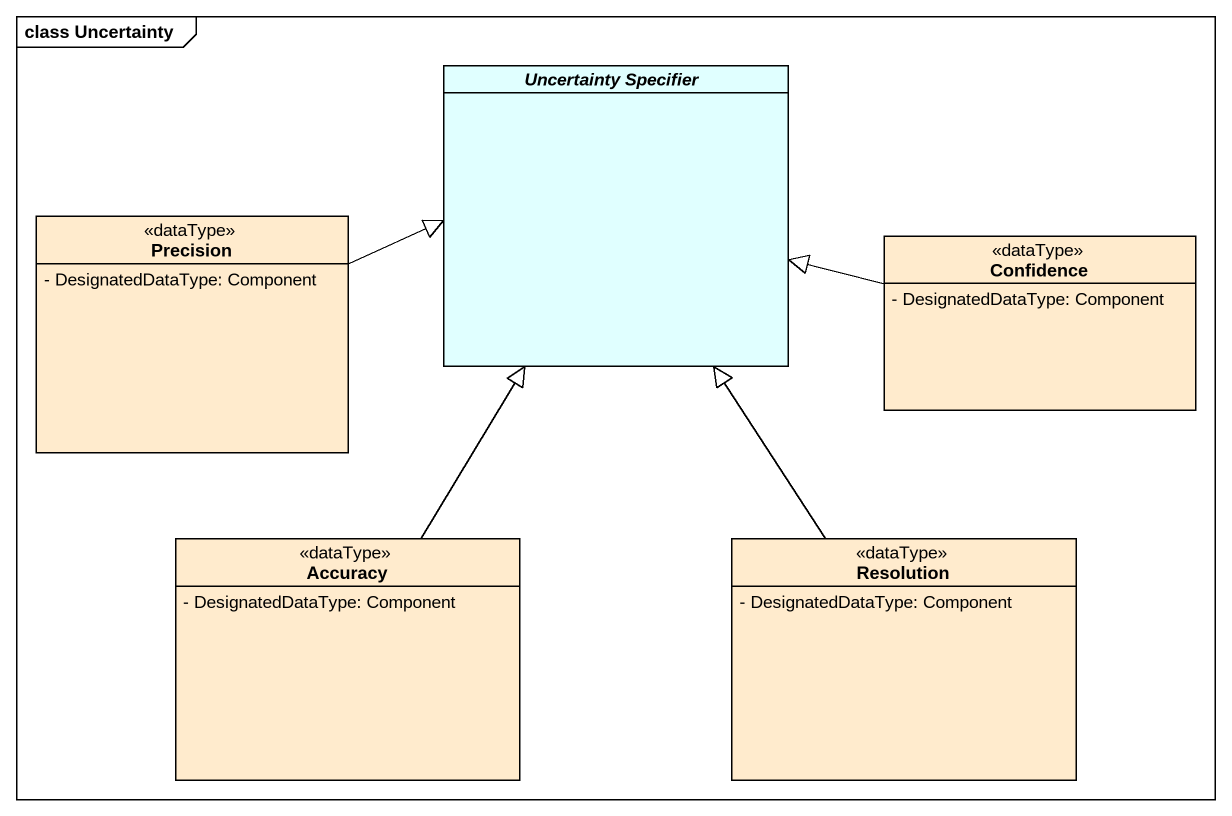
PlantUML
@startuml
mainframe class Uncertainty
hide circle
hide empty members
skinparam classAttributeIconSize 0
abstract class "Uncertainty Specifier" as Uncertainty_Specifier #E0FFFF
class Precision <<dataType>> #FFEBCD {
  - DesignatedDataType: Component
}
class Confidence <<dataType>> #FFEBCD {
  - DesignatedDataType: Component
}
class Accuracy <<dataType>> #FFEBCD {
  - DesignatedDataType: Component
}
class Resolution <<dataType>> #FFEBCD {
  - DesignatedDataType: Component
}
Precision -right-|> Uncertainty_Specifier
Confidence -left-|> Uncertainty_Specifier
Accuracy -up-|> Uncertainty_Specifier
Resolution -up-|> Uncertainty_Specifier
@enduml
